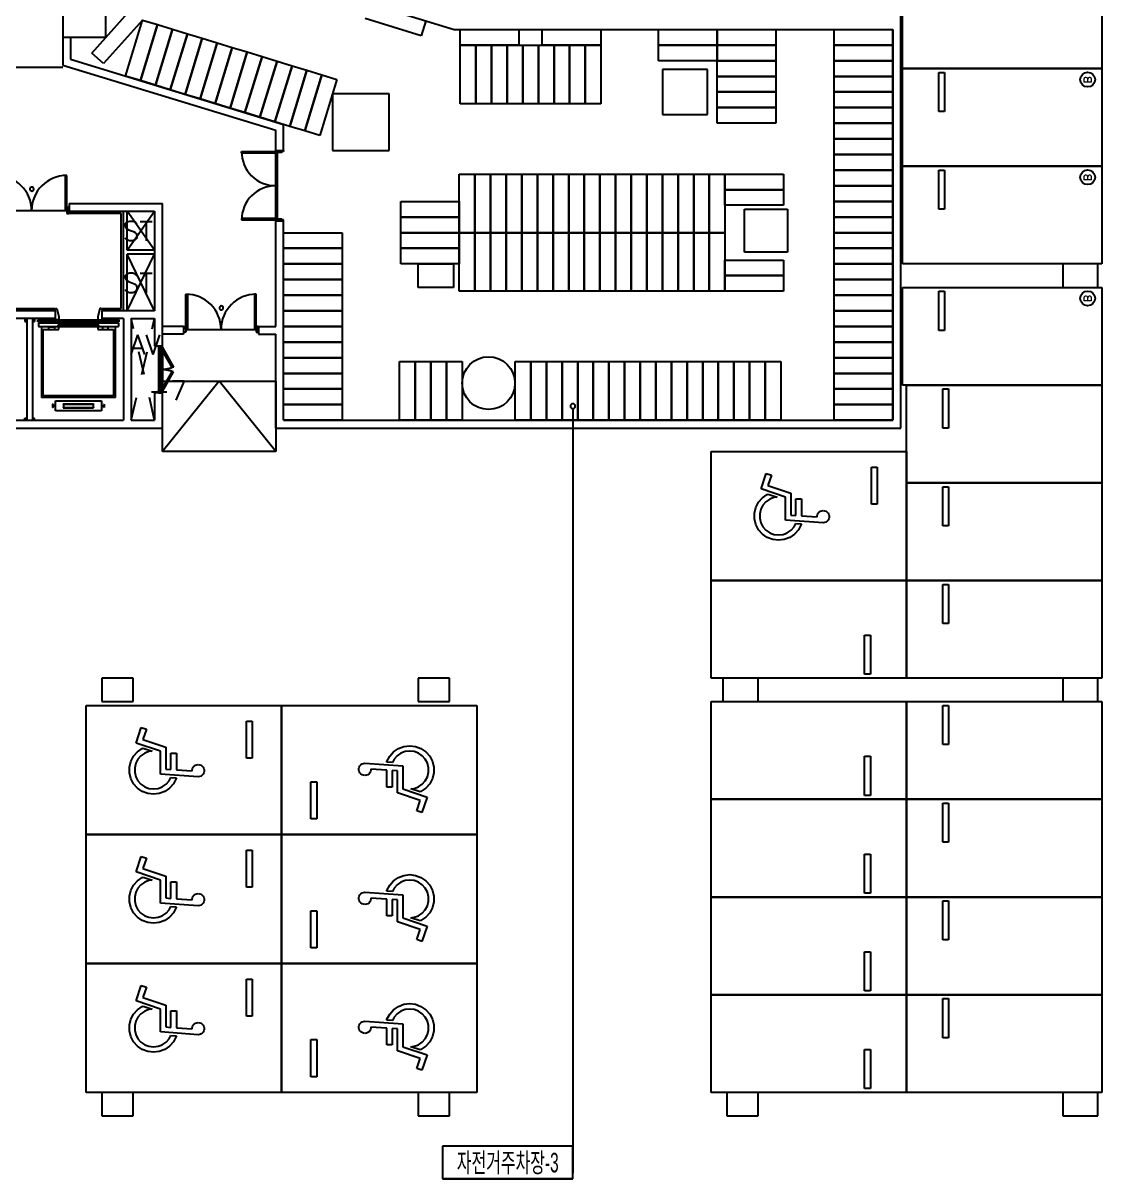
# Model space of a CAD drawing. Header units: millimetres. Extents: x -7614 to 421357, y 87385 to 341757.
# Drawn here: x 337703 to 365320, y 179414 to 208990 of the extents above; entities that cross this region are included whole.
import ezdxf
from ezdxf.enums import TextEntityAlignment as Align

# ---------------------------------------------------------------- set-up
doc = ezdxf.new("R2010")
doc.units = ezdxf.units.MM
doc.header["$LTSCALE"] = 600
doc.header["$MEASUREMENT"] = 0
doc.linetypes.add('HIDDEN', pattern=[2, 1, -1])
for name, color, linetype in [('e-plan', 9, 'CONTINUOUS'), ('e-room-box', 7, 'CONTINUOUS'), ('e-text', 6, 'CONTINUOUS')]:
    doc.layers.add(name, color=color, linetype=linetype)
doc.styles.add('kiahn', font='romans.shx', dxfattribs={"bigfont": 'cadhs.shx'})
doc.styles.add('돋움', font='Dotum.ttf')

msp = doc.modelspace()

# ---------------------------------------------------------------- linework, layer by layer
at = {"layer": 'e-plan'}
for p, q in [((360170, 198627), (360170, 229327)), ((339744, 211576), (348738, 208827)), ((360220, 207827), (360220, 210327)), ((365320, 210327), (365320, 207827)), ((339460, 208222), (340464, 209337)), ((347897, 208665), (346463, 209104)), ((340761, 209069), (339758, 207955)), ((340323, 207635), (340761, 209069)), ((341144, 208952), (340705, 207518)), ((340705, 207518), (341144, 208952)), ((340761, 209069), (341144, 208952)), ((341526, 208835), (341088, 207401)), ((341088, 207401), (341526, 208835)), ((341144, 208952), (341526, 208835)), ((341526, 208835), (341909, 208718)), ((348014, 209048), (347897, 208665)), ((348738, 208827), (359970, 208827)), ((348895, 208427), (348895, 208827)), ((348895, 208827), (350395, 208827)), ((350395, 208827), (350395, 208427)), ((350995, 208427), (350995, 208827)), ((350995, 208827), (352495, 208827)), ((352495, 208827), (352495, 208427)), ((353970, 208427), (353970, 208827)), ((353970, 208827), (355470, 208827)), ((355470, 208827), (355470, 208427)), ((355470, 208427), (355470, 208827)), ((355470, 208827), (356970, 208827)), ((356970, 208827), (356970, 208427)), ((358470, 208427), (358470, 208827)), ((358470, 208827), (359970, 208827)), ((359970, 198827), (359970, 208827)), ((359970, 208827), (359970, 208427)), ((338720, 208627), (338720, 207916)), ((338920, 208627), (338920, 208064)), ((341909, 208718), (341470, 207284)), ((341470, 207284), (341909, 208718)), ((341853, 207167), (342291, 208602)), ((342291, 208602), (341853, 207167)), ((341909, 208718), (342291, 208602)), ((342291, 208602), (342674, 208485)), ((339758, 207955), (339460, 208222)), ((342674, 208485), (342235, 207050)), ((342235, 207050), (342674, 208485)), ((343057, 208368), (342618, 206933)), ((342618, 206933), (343057, 208368)), ((342674, 208485), (343057, 208368)), ((343439, 208251), (343000, 206816)), ((343000, 206816), (343439, 208251)), ((343057, 208368), (343439, 208251)), ((343439, 208251), (343822, 208134)), ((350395, 208427), (348895, 208427)), ((348895, 206927), (348895, 208427)), ((348895, 208427), (349295, 208427)), ((349295, 208427), (349295, 206927)), ((349295, 206927), (349295, 208427)), ((349295, 208427), (349695, 208427)), ((349695, 208427), (349695, 206927)), ((349695, 206927), (349695, 208427)), ((349695, 208427), (350095, 208427)), ((350095, 208427), (350095, 206927)), ((350095, 206927), (350095, 208427)), ((350095, 208427), (350495, 208427)), ((350495, 208427), (350495, 206927)), ((350495, 206927), (350495, 208427)), ((350495, 208427), (350895, 208427)), ((350895, 208427), (350895, 206927)), ((350895, 206927), (350895, 208427)), ((350895, 208427), (351295, 208427)), ((352495, 208427), (350995, 208427)), ((351295, 208427), (351295, 206927)), ((351295, 206927), (351295, 208427)), ((351295, 208427), (351695, 208427)), ((351695, 208427), (351695, 206927)), ((351695, 206927), (351695, 208427)), ((351695, 208427), (352095, 208427)), ((352095, 208427), (352095, 206927)), ((352095, 206927), (352095, 208427)), ((352095, 208427), (352495, 208427)), ((352495, 208427), (352495, 206927)), ((355470, 208427), (353970, 208427)), ((353970, 208027), (353970, 208427)), ((353970, 208427), (355470, 208427)), ((355470, 208427), (355470, 208027)), ((356970, 208427), (355470, 208427)), ((355470, 208027), (355470, 208427)), ((355470, 208427), (356970, 208427)), ((356970, 208427), (356970, 208027)), ((359970, 208427), (358470, 208427)), ((358470, 208027), (358470, 208427)), ((358470, 208427), (359970, 208427)), ((359970, 208427), (359970, 208027)), ((338920, 208064), (344370, 206397)), ((343383, 206699), (343822, 208134)), ((343822, 208134), (343383, 206699)), ((344204, 208017), (343766, 206582)), ((343766, 206582), (344204, 208017)), ((343822, 208134), (344204, 208017)), ((344204, 208017), (344587, 207900)), ((355470, 208027), (353970, 208027)), ((355470, 207627), (355470, 208027)), ((355470, 208027), (356970, 208027)), ((356970, 208027), (355470, 208027)), ((356970, 208027), (356970, 207627)), ((359970, 208027), (358470, 208027)), ((358470, 207627), (358470, 208027)), ((358470, 208027), (359970, 208027)), ((359970, 208027), (359970, 207627)), ((338720, 207916), (344170, 206249)), ((340705, 207518), (340323, 207635)), ((344587, 207900), (344148, 206465)), ((344148, 206465), (344587, 207900)), ((344969, 207783), (344531, 206348)), ((344531, 206348), (344969, 207783)), ((344587, 207900), (344969, 207783)), ((345352, 207666), (344913, 206231)), ((344913, 206231), (345352, 207666)), ((344969, 207783), (345352, 207666)), ((345352, 207666), (345734, 207549)), ((355470, 207227), (355470, 207627)), ((355470, 207627), (356970, 207627)), ((356970, 207627), (355470, 207627)), ((356970, 207627), (356970, 207227)), ((359970, 207627), (358470, 207627)), ((358470, 207227), (358470, 207627)), ((358470, 207627), (359970, 207627)), ((359970, 207627), (359970, 207227)), ((365320, 207827), (360220, 207827)), ((360220, 205327), (360220, 207827)), ((360220, 207827), (365320, 207827)), ((361145, 207727), (361295, 207727)), ((361145, 206727), (361145, 207727)), ((361295, 207727), (361295, 206727)), ((365320, 207827), (365320, 205327)), ((341088, 207401), (340705, 207518)), ((341470, 207284), (341088, 207401)), ((345734, 207549), (345296, 206115)), ((341853, 207167), (341470, 207284)), ((342235, 207050), (341853, 207167)), ((342618, 206933), (342235, 207050)), ((355470, 206827), (355470, 207227)), ((355470, 207227), (356970, 207227)), ((356970, 207227), (355470, 207227)), ((356970, 207227), (356970, 206827)), ((359970, 207227), (358470, 207227)), ((358470, 206827), (358470, 207227)), ((358470, 207227), (359970, 207227)), ((359970, 207227), (359970, 206827)), ((343000, 206816), (342618, 206933)), ((343383, 206699), (343000, 206816)), ((349295, 206927), (348895, 206927)), ((349695, 206927), (349295, 206927)), ((350095, 206927), (349695, 206927)), ((350495, 206927), (350095, 206927)), ((350895, 206927), (350495, 206927)), ((351295, 206927), (350895, 206927)), ((351695, 206927), (351295, 206927)), ((352095, 206927), (351695, 206927)), ((352495, 206927), (352095, 206927)), ((355470, 206427), (355470, 206827)), ((355470, 206827), (356970, 206827)), ((356970, 206827), (355470, 206827)), ((356970, 206827), (356970, 206427)), ((359970, 206827), (358470, 206827)), ((358470, 206427), (358470, 206827)), ((358470, 206827), (359970, 206827)), ((359970, 206827), (359970, 206427)), ((343766, 206582), (343383, 206699)), ((344148, 206465), (343766, 206582)), ((344531, 206348), (344148, 206465)), ((361295, 206727), (361145, 206727)), ((344170, 205727), (344170, 206249)), ((344370, 205727), (344370, 206397)), ((344913, 206231), (344531, 206348)), ((345296, 206115), (344913, 206231)), ((356970, 206427), (355470, 206427)), ((359970, 206427), (358470, 206427)), ((358470, 206027), (358470, 206427)), ((358470, 206427), (359970, 206427)), ((359970, 206427), (359970, 206027)), ((358470, 205627), (358470, 206027)), ((358470, 206027), (359970, 206027)), ((359970, 206027), (358470, 206027)), ((359970, 206027), (359970, 205627)), ((343295, 205702), (344170, 205702)), ((343295, 205662), (343295, 205702)), ((344170, 205662), (343295, 205662)), ((344170, 205727), (344370, 205727)), ((344170, 205702), (344170, 205727)), ((344170, 205727), (344370, 205727)), ((344170, 203952), (344170, 205702)), ((344170, 205702), (344170, 205662)), ((344210, 205702), (344170, 205702)), ((344210, 205682), (344210, 205702)), ((344210, 205682), (344210, 203972)), ((344330, 205682), (344210, 205682)), ((344370, 205702), (344330, 205702)), ((344330, 205702), (344330, 205682)), ((344370, 205727), (344370, 205702)), ((359970, 205627), (358470, 205627)), ((358470, 205227), (358470, 205627)), ((358470, 205627), (359970, 205627)), ((359970, 205627), (359970, 205227)), ((365320, 205327), (360220, 205327)), ((360220, 202827), (360220, 205327)), ((360220, 205327), (365320, 205327)), ((365320, 205327), (365320, 202827)), ((338820, 205092), (338780, 205092)), ((338780, 205092), (338780, 204192)), ((338820, 204192), (338820, 205092)), ((348870, 203627), (348870, 205127)), ((348870, 205127), (349270, 205127)), ((349270, 205127), (349270, 203627)), ((349270, 203627), (349270, 205127)), ((349270, 205127), (349670, 205127)), ((349670, 205127), (349670, 203627)), ((349670, 203627), (349670, 205127)), ((349670, 205127), (350070, 205127)), ((350070, 205127), (350070, 203627)), ((350070, 203627), (350070, 205127)), ((350070, 205127), (350470, 205127)), ((350470, 203627), (350470, 205127)), ((350470, 205127), (350870, 205127)), ((350470, 205127), (350470, 203627)), ((350870, 205127), (350870, 203627)), ((350870, 203627), (350870, 205127)), ((350870, 205127), (351270, 205127)), ((351270, 205127), (351270, 203627)), ((351270, 203627), (351270, 205127)), ((351270, 205127), (351670, 205127)), ((351670, 205127), (351670, 203627)), ((351670, 203627), (351670, 205127)), ((351670, 205127), (352070, 205127)), ((352070, 205127), (352070, 203627)), ((352070, 203627), (352070, 205127)), ((352070, 205127), (352470, 205127)), ((352470, 205127), (352470, 203627)), ((352470, 203627), (352470, 205127)), ((352470, 205127), (352870, 205127)), ((352870, 205127), (352870, 203627)), ((352870, 203627), (352870, 205127)), ((352870, 205127), (353270, 205127)), ((353270, 205127), (353270, 203627)), ((353270, 203627), (353270, 205127)), ((353270, 205127), (353670, 205127)), ((353670, 205127), (353670, 203627)), ((353670, 203627), (353670, 205127)), ((353670, 205127), (354070, 205127)), ((354070, 205127), (354070, 203627)), ((354070, 203627), (354070, 205127)), ((354070, 205127), (354470, 205127)), ((354470, 205127), (354470, 203627)), ((354470, 203627), (354470, 205127)), ((354470, 205127), (354870, 205127)), ((354870, 205127), (354870, 203627)), ((354870, 203627), (354870, 205127)), ((354870, 205127), (355270, 205127)), ((355270, 205127), (355270, 203627)), ((355270, 203627), (355270, 205127)), ((355270, 205127), (355670, 205127)), ((355670, 204727), (355670, 205127)), ((355670, 205127), (357170, 205127)), ((355670, 205127), (355670, 203627)), ((357170, 205127), (357170, 204727)), ((359970, 205227), (358470, 205227)), ((358470, 204827), (358470, 205227)), ((358470, 205227), (359970, 205227)), ((359970, 205227), (359970, 204827)), ((361145, 205227), (361295, 205227)), ((361145, 204227), (361145, 205227)), ((361295, 205227), (361295, 204227)), ((357170, 204727), (355670, 204727)), ((355670, 204327), (355670, 204727)), ((355670, 204727), (357170, 204727)), ((357170, 204727), (357170, 204327)), ((359970, 204827), (358470, 204827)), ((358470, 204427), (358470, 204827)), ((358470, 204827), (359970, 204827)), ((359970, 204827), (359970, 204427)), ((338880, 204377), (341270, 204377)), ((338880, 204377), (338880, 204177)), ((341270, 200727), (341270, 204377)), ((347370, 204027), (347370, 204427)), ((347370, 204427), (348870, 204427)), ((348870, 204427), (348870, 204027)), ((359970, 204427), (358470, 204427)), ((358470, 204027), (358470, 204427)), ((358470, 204427), (359970, 204427)), ((359970, 204427), (359970, 204027)), ((337020, 204192), (338820, 204192)), ((338780, 204192), (338820, 204192)), ((338820, 204267), (338820, 204117)), ((338870, 204267), (338820, 204267)), ((338820, 204117), (338870, 204117)), ((338870, 204117), (338870, 204267)), ((340210, 204117), (338870, 204117)), ((338880, 204177), (341070, 204177)), ((340210, 201687), (340210, 204117)), ((340270, 201627), (340270, 204177)), ((340370, 203177), (340370, 204177)), ((340370, 203177), (341070, 204177)), ((341070, 203177), (340370, 204177)), ((341070, 204177), (341070, 201627)), ((357170, 204327), (355670, 204327)), ((361295, 204227), (361145, 204227)), ((344170, 203992), (343295, 203992)), ((343295, 203992), (343295, 203952)), ((343295, 203952), (344170, 203952)), ((344170, 203952), (344170, 203992)), ((344210, 203952), (344170, 203952)), ((344170, 203952), (344170, 203927)), ((344170, 203928), (344370, 203928)), ((344170, 201227), (344170, 203928)), ((344170, 203927), (344370, 203927)), ((344330, 203972), (344210, 203972)), ((344210, 203972), (344210, 203952)), ((344330, 203952), (344330, 203972)), ((344370, 203952), (344330, 203952)), ((344370, 203927), (344370, 203952)), ((344370, 198827), (344370, 203928)), ((348870, 204027), (347370, 204027)), ((347370, 203627), (347370, 204027)), ((347370, 204027), (348870, 204027)), ((348870, 204027), (348870, 203627)), ((359970, 204027), (358470, 204027)), ((358470, 203627), (358470, 204027)), ((358470, 204027), (359970, 204027)), ((359970, 204027), (359970, 203627)), ((344370, 203227), (344370, 203627)), ((344370, 203627), (345870, 203627)), ((345870, 203627), (345870, 203227)), ((348870, 203627), (347370, 203627)), ((347370, 203227), (347370, 203627)), ((347370, 203627), (348870, 203627)), ((348870, 203627), (348870, 203227)), ((348870, 202127), (348870, 203627)), ((348870, 203627), (349270, 203627)), ((349270, 203627), (348870, 203627)), ((349270, 203627), (349270, 202127)), ((349670, 203627), (349270, 203627)), ((349270, 202127), (349270, 203627)), ((349270, 203627), (349670, 203627)), ((349670, 203627), (349670, 202127)), ((350070, 203627), (349670, 203627)), ((349670, 202127), (349670, 203627)), ((349670, 203627), (350070, 203627)), ((350070, 202127), (350070, 203627)), ((350070, 203627), (350470, 203627)), ((350070, 203627), (350070, 202127)), ((350470, 203627), (350070, 203627)), ((350470, 203627), (350470, 202127)), ((350470, 202127), (350470, 203627)), ((350470, 203627), (350870, 203627)), ((350870, 203627), (350470, 203627)), ((350870, 203627), (350870, 202127)), ((350870, 202127), (350870, 203627)), ((350870, 203627), (351270, 203627)), ((351270, 203627), (350870, 203627)), ((351270, 203627), (351270, 202127)), ((351270, 202127), (351270, 203627)), ((351270, 203627), (351670, 203627)), ((351670, 203627), (351270, 203627)), ((351670, 203627), (351670, 202127)), ((351670, 202127), (351670, 203627)), ((351670, 203627), (352070, 203627)), ((352070, 203627), (351670, 203627)), ((352070, 203627), (352070, 202127)), ((352070, 202127), (352070, 203627)), ((352070, 203627), (352470, 203627)), ((352470, 203627), (352070, 203627)), ((352470, 203627), (352470, 202127)), ((352470, 202127), (352470, 203627)), ((352470, 203627), (352870, 203627)), ((352870, 203627), (352470, 203627)), ((352870, 203627), (352870, 202127)), ((352870, 202127), (352870, 203627)), ((352870, 203627), (353270, 203627)), ((353270, 203627), (352870, 203627)), ((353270, 203627), (353270, 202127)), ((353270, 202127), (353270, 203627)), ((353270, 203627), (353670, 203627)), ((353670, 203627), (353270, 203627)), ((353670, 203627), (353670, 202127)), ((353670, 202127), (353670, 203627)), ((353670, 203627), (354070, 203627)), ((354070, 203627), (353670, 203627)), ((354070, 203627), (354070, 202127)), ((354070, 202127), (354070, 203627)), ((354070, 203627), (354470, 203627)), ((354470, 203627), (354070, 203627)), ((354470, 203627), (354470, 202127)), ((354470, 202127), (354470, 203627)), ((354470, 203627), (354870, 203627)), ((354870, 203627), (354470, 203627)), ((354870, 203627), (354870, 202127)), ((354870, 202127), (354870, 203627)), ((354870, 203627), (355270, 203627)), ((355270, 203627), (354870, 203627)), ((355270, 203627), (355270, 202127)), ((355270, 202127), (355270, 203627)), ((355270, 203627), (355670, 203627)), ((355670, 203627), (355270, 203627)), ((355670, 203627), (355670, 202127)), ((359970, 203627), (358470, 203627)), ((358470, 203227), (358470, 203627)), ((358470, 203627), (359970, 203627)), ((359970, 203627), (359970, 203227)), ((345870, 203227), (344370, 203227)), ((344370, 202827), (344370, 203227)), ((344370, 203227), (345870, 203227)), ((345870, 203227), (345870, 202827)), ((348870, 203227), (347370, 203227)), ((347370, 202827), (347370, 203227)), ((347370, 203227), (348870, 203227)), ((348870, 203227), (348870, 202827)), ((359970, 203227), (358470, 203227)), ((358470, 202827), (358470, 203227)), ((358470, 203227), (359970, 203227)), ((359970, 203227), (359970, 202827)), ((341070, 203177), (340370, 203177)), ((340370, 201627), (340370, 203077)), ((341070, 203077), (340370, 203077)), ((340370, 201627), (341070, 203077)), ((341070, 201627), (340370, 203077)), ((355670, 202527), (355670, 202927)), ((355670, 202927), (357170, 202927)), ((357170, 202927), (357170, 202527)), ((345870, 202827), (344370, 202827)), ((344370, 202427), (344370, 202827)), ((344370, 202827), (345870, 202827)), ((345870, 202827), (345870, 202427)), ((348870, 202827), (347370, 202827)), ((359970, 202827), (358470, 202827)), ((358470, 202427), (358470, 202827)), ((358470, 202827), (359970, 202827)), ((359970, 202827), (359970, 202427)), ((365320, 202827), (360220, 202827)), ((345870, 202427), (344370, 202427)), ((344370, 202027), (344370, 202427)), ((344370, 202427), (345870, 202427)), ((345870, 202427), (345870, 202027)), ((357170, 202527), (355670, 202527)), ((355670, 202127), (355670, 202527)), ((355670, 202527), (357170, 202527)), ((357170, 202527), (357170, 202127)), ((359970, 202427), (358470, 202427)), ((358470, 202027), (358470, 202427)), ((358470, 202427), (359970, 202427)), ((359970, 202427), (359970, 202027)), ((341870, 201152), (341870, 202052)), ((341870, 202052), (341910, 202052)), ((341910, 202052), (341910, 201152)), ((343670, 202052), (343630, 202052)), ((343630, 202052), (343630, 201152)), ((343670, 201152), (343670, 202052)), ((345870, 202027), (344370, 202027)), ((344370, 201627), (344370, 202027)), ((344370, 202027), (345870, 202027)), ((345870, 202027), (345870, 201627)), ((349270, 202127), (348870, 202127)), ((349670, 202127), (349270, 202127)), ((350070, 202127), (349670, 202127)), ((350470, 202127), (350070, 202127)), ((350870, 202127), (350470, 202127)), ((351270, 202127), (350870, 202127)), ((351670, 202127), (351270, 202127)), ((352070, 202127), (351670, 202127)), ((352470, 202127), (352070, 202127)), ((352870, 202127), (352470, 202127)), ((353270, 202127), (352870, 202127)), ((353670, 202127), (353270, 202127)), ((354070, 202127), (353670, 202127)), ((354470, 202127), (354070, 202127)), ((354870, 202127), (354470, 202127)), ((355270, 202127), (354870, 202127)), ((355670, 202127), (355270, 202127)), ((357170, 202127), (355670, 202127)), ((359970, 202027), (358470, 202027)), ((358470, 201627), (358470, 202027)), ((358470, 202027), (359970, 202027)), ((359970, 202027), (359970, 201627)), ((360220, 199727), (360220, 202227)), ((360220, 202227), (365320, 202227)), ((361145, 202127), (361295, 202127)), ((361145, 201127), (361145, 202127)), ((361295, 202127), (361295, 201127)), ((365320, 202227), (365320, 199727)), ((337220, 201687), (338520, 201687)), ((338520, 201627), (337220, 201627)), ((338520, 201427), (337220, 201427)), ((337745, 201427), (337745, 201352)), ((337795, 201427), (337795, 198827)), ((337945, 201427), (337945, 198827)), ((337995, 201427), (337995, 201352)), ((338520, 201687), (338520, 201662)), ((338520, 201662), (338540, 201662)), ((338520, 201627), (338520, 201427)), ((338540, 201417), (338520, 201417)), ((338520, 201417), (338520, 201397)), ((338540, 201662), (338540, 201687)), ((338540, 201687), (338570, 201687)), ((338540, 201397), (338540, 201417)), ((338570, 201687), (338620, 201477)), ((338620, 201477), (338620, 201397)), ((339670, 201687), (339620, 201477)), ((339620, 201477), (339620, 201397)), ((339700, 201687), (339670, 201687)), ((339700, 201662), (339700, 201687)), ((339720, 201662), (339700, 201662)), ((339700, 201397), (339700, 201417)), ((339700, 201417), (339720, 201417)), ((339720, 201687), (339720, 201662)), ((339720, 201687), (340210, 201687)), ((341070, 201627), (339720, 201627)), ((339720, 201627), (339720, 201427)), ((340270, 201427), (339720, 201427)), ((339720, 201417), (339720, 201397)), ((340270, 201427), (340270, 198827)), ((340470, 201427), (340470, 198827)), ((340470, 201427), (341070, 201427)), ((341070, 201427), (341070, 200727)), ((344370, 201227), (344370, 201627)), ((344370, 201627), (345870, 201627)), ((345870, 201627), (344370, 201627)), ((345870, 201627), (345870, 201227)), ((359970, 201627), (358470, 201627)), ((358470, 201227), (358470, 201627)), ((358470, 201627), (359970, 201627)), ((359970, 201627), (359970, 201227)), ((337745, 201352), (337795, 201352)), ((337945, 201352), (337995, 201352)), ((338080, 201397), (340160, 201397)), ((338080, 201342), (338080, 201397)), ((340160, 201342), (338080, 201342)), ((340145, 201312), (338095, 201312)), ((338095, 201312), (338095, 201230)), ((338095, 201230), (340145, 201230)), ((338170, 201230), (338170, 199406)), ((338220, 199450), (338220, 201150)), ((338220, 201150), (338262, 201150)), ((338262, 201150), (338620, 201150)), ((338358, 201150), (338358, 201217)), ((338358, 201217), (338508, 201217)), ((338508, 201217), (338508, 201150)), ((338620, 201397), (338540, 201397)), ((338600, 201387), (339119, 201387)), ((338600, 201355), (338600, 201387)), ((339119, 201355), (338600, 201355)), ((338600, 201267), (339119, 201267)), ((338600, 201235), (338600, 201267)), ((339119, 201235), (338600, 201235)), ((338620, 201150), (338620, 201230)), ((339119, 201387), (339119, 201355)), ((339119, 201267), (339119, 201235)), ((339640, 201387), (339121, 201387)), ((339121, 201387), (339121, 201355)), ((339121, 201355), (339640, 201355)), ((339640, 201267), (339121, 201267)), ((339121, 201267), (339121, 201235)), ((339121, 201235), (339640, 201235)), ((339620, 201397), (339700, 201397)), ((339620, 201230), (339620, 201150)), ((339620, 201150), (339925, 201150)), ((339640, 201355), (339640, 201387)), ((339640, 201235), (339640, 201267)), ((339883, 201217), (339733, 201217)), ((339733, 201217), (339733, 201150)), ((339883, 201150), (339883, 201217)), ((339925, 201150), (340020, 201150)), ((340020, 201150), (340020, 199450)), ((340070, 199406), (340070, 201230)), ((340145, 201312), (340145, 201230)), ((340160, 201342), (340160, 201397)), ((341810, 201227), (341270, 201227)), ((341810, 201227), (341810, 201027)), ((341820, 201077), (341820, 201227)), ((341820, 201227), (341870, 201227)), ((341870, 201227), (341870, 201077)), ((341870, 201152), (343670, 201152)), ((341910, 201152), (341870, 201152)), ((343630, 201152), (343670, 201152)), ((343670, 201227), (343670, 201077)), ((343720, 201227), (343670, 201227)), ((343720, 201077), (343720, 201227)), ((343730, 201227), (343730, 201027)), ((343730, 201227), (344170, 201227)), ((344370, 200827), (344370, 201227)), ((344370, 201227), (345870, 201227)), ((345870, 201227), (344370, 201227)), ((345870, 201227), (345870, 200827)), ((359970, 201227), (358470, 201227)), ((358470, 200827), (358470, 201227)), ((358470, 201227), (359970, 201227)), ((359970, 201227), (359970, 200827)), ((361295, 201127), (361145, 201127)), ((341810, 201027), (341270, 201027)), ((341870, 201077), (341820, 201077)), ((343670, 201077), (343720, 201077)), ((343730, 201027), (344170, 201027)), ((344170, 198627), (344170, 201027)), ((344370, 200427), (344370, 200827)), ((344370, 200827), (345870, 200827)), ((345870, 200827), (344370, 200827)), ((345870, 200827), (345870, 200427)), ((359970, 200827), (358470, 200827)), ((358470, 200427), (358470, 200827)), ((358470, 200827), (359970, 200827)), ((359970, 200827), (359970, 200427)), ((341270, 200727), (341070, 200727)), ((341170, 200727), (341270, 200727)), ((341270, 200727), (341170, 200727)), ((341170, 200727), (341170, 200692)), ((341170, 200692), (341170, 200677)), ((341170, 200677), (341170, 199577)), ((341170, 200677), (341220, 200677)), ((341220, 200677), (341220, 200692)), ((341220, 200692), (341270, 200692)), ((341220, 200677), (341220, 199577)), ((341270, 200692), (341270, 200727)), ((341270, 200692), (341270, 199562)), ((344370, 200027), (344370, 200427)), ((344370, 200427), (345870, 200427)), ((345870, 200427), (344370, 200427)), ((345870, 200427), (345870, 200027)), ((347340, 198827), (347340, 200327)), ((347340, 200327), (347740, 200327)), ((347740, 200327), (347740, 198827)), ((347740, 198827), (347740, 200327)), ((347740, 200327), (348140, 200327)), ((348140, 200327), (348140, 198827)), ((348140, 198827), (348140, 200327)), ((348140, 200327), (348540, 200327)), ((348540, 198827), (348540, 200327)), ((348540, 200327), (348940, 200327)), ((348540, 200327), (348540, 198827)), ((348940, 200327), (348940, 198827)), ((350300, 198827), (350300, 200327)), ((350300, 200327), (350700, 200327)), ((350700, 200327), (350700, 198827)), ((350700, 198827), (350700, 200327)), ((350700, 200327), (351100, 200327)), ((351100, 200327), (351100, 198827)), ((351100, 198827), (351100, 200327)), ((351100, 200327), (351500, 200327)), ((351500, 200327), (351500, 198827)), ((351500, 198827), (351500, 200327)), ((351500, 200327), (351900, 200327)), ((351900, 200327), (351900, 198827)), ((351900, 198827), (351900, 200327)), ((351900, 200327), (352300, 200327)), ((352300, 200327), (352300, 198827)), ((352300, 198827), (352300, 200327)), ((352300, 200327), (352700, 200327)), ((352700, 200327), (352700, 198827)), ((352700, 198827), (352700, 200327)), ((352700, 200327), (353100, 200327)), ((353100, 200327), (353100, 198827)), ((353100, 198827), (353100, 200327)), ((353100, 200327), (353500, 200327)), ((353500, 200327), (353500, 198827)), ((353500, 198827), (353500, 200327)), ((353500, 200327), (353900, 200327)), ((353900, 200327), (353900, 198827)), ((353900, 198827), (353900, 200327)), ((353900, 200327), (354300, 200327)), ((354300, 200327), (354300, 198827)), ((354300, 198827), (354300, 200327)), ((354300, 200327), (354700, 200327)), ((354700, 200327), (354700, 198827)), ((354700, 198827), (354700, 200327)), ((354700, 200327), (355100, 200327)), ((355100, 200327), (355100, 198827)), ((355100, 198827), (355100, 200327)), ((355100, 200327), (355500, 200327)), ((355500, 200327), (355500, 198827)), ((355500, 198827), (355500, 200327)), ((355500, 200327), (355900, 200327)), ((355900, 200327), (355900, 198827)), ((355900, 198827), (355900, 200327)), ((355900, 200327), (356300, 200327)), ((356300, 200327), (356300, 198827)), ((356300, 198827), (356300, 200327)), ((356300, 200327), (356700, 200327)), ((356700, 198827), (356700, 200327)), ((356700, 200327), (357100, 200327)), ((356700, 200327), (356700, 198827)), ((357100, 200327), (357100, 198827)), ((359970, 200427), (358470, 200427)), ((358470, 200027), (358470, 200427)), ((358470, 200427), (359970, 200427)), ((359970, 200427), (359970, 200027)), ((344370, 199627), (344370, 200027)), ((344370, 200027), (345870, 200027)), ((345870, 200027), (344370, 200027)), ((345870, 200027), (345870, 199627)), ((359970, 200027), (358470, 200027)), ((358470, 199627), (358470, 200027)), ((358470, 200027), (359970, 200027)), ((359970, 200027), (359970, 199627)), ((342720, 199827), (341270, 198027)), ((341270, 198027), (341270, 199827)), ((341270, 199827), (344170, 199827)), ((344170, 198027), (342720, 199827)), ((344170, 199827), (344170, 198027)), ((365320, 199727), (360220, 199727)), ((360320, 197227), (360320, 199727)), ((360320, 199727), (365320, 199727)), ((365320, 199727), (365320, 197227)), ((340070, 199406), (338170, 199406)), ((340020, 199450), (338220, 199450)), ((341070, 199527), (341070, 198827)), ((341270, 199527), (341070, 199527)), ((341170, 199562), (341170, 199577)), ((341170, 199577), (341220, 199577)), ((341170, 199527), (341170, 199562)), ((341170, 199527), (341270, 199527)), ((341270, 199527), (341170, 199527)), ((341220, 199577), (341220, 199562)), ((341220, 199562), (341270, 199562)), ((341270, 199562), (341270, 199527)), ((341270, 198627), (341270, 199527)), ((344370, 199227), (344370, 199627)), ((344370, 199627), (345870, 199627)), ((345870, 199627), (344370, 199627)), ((345870, 199627), (345870, 199227)), ((359970, 199627), (358470, 199627)), ((358470, 199227), (358470, 199627)), ((358470, 199627), (359970, 199627)), ((359970, 199627), (359970, 199227)), ((361245, 199627), (361395, 199627)), ((361245, 198627), (361245, 199627)), ((361395, 199627), (361395, 198627)), ((338458, 199240), (338458, 199151)), ((338464, 199240), (338458, 199240)), ((338464, 199151), (338458, 199151)), ((338466, 199238), (338469, 199204)), ((338469, 199188), (338466, 199154)), ((338469, 199204), (338472, 199200)), ((338469, 199188), (338472, 199191)), ((338485, 199200), (338472, 199200)), ((338485, 199191), (338472, 199191)), ((338488, 199204), (338485, 199200)), ((338488, 199188), (338485, 199191)), ((338519, 199204), (338488, 199204)), ((338519, 199188), (338488, 199188)), ((338520, 199203), (338519, 199204)), ((338520, 199189), (338519, 199188)), ((338520, 199203), (338520, 199189)), ((338530, 199326), (339710, 199326)), ((338530, 199066), (338530, 199326)), ((339710, 199066), (338530, 199066)), ((338732, 199246), (339508, 199246)), ((338732, 199246), (338732, 199238)), ((338732, 199238), (339508, 199238)), ((338732, 199154), (339508, 199154)), ((338732, 199154), (338732, 199146)), ((338732, 199146), (339508, 199146)), ((338740, 199238), (338740, 199154)), ((339500, 199238), (339500, 199154)), ((339508, 199246), (339508, 199238)), ((339508, 199154), (339508, 199146)), ((339710, 199326), (339710, 199066)), ((339720, 199203), (339721, 199204)), ((339720, 199203), (339720, 199189)), ((339720, 199189), (339721, 199188)), ((339721, 199204), (339752, 199204)), ((339721, 199188), (339752, 199188)), ((339752, 199204), (339756, 199200)), ((339752, 199188), (339756, 199191)), ((339756, 199200), (339768, 199200)), ((339756, 199191), (339768, 199191)), ((339772, 199204), (339768, 199200)), ((339772, 199188), (339768, 199191)), ((339774, 199238), (339772, 199204)), ((339772, 199188), (339774, 199154)), ((339777, 199240), (339782, 199240)), ((339777, 199151), (339782, 199151)), ((339782, 199240), (339782, 199151)), ((344370, 198827), (344370, 199227)), ((344370, 199227), (345870, 199227)), ((345870, 199227), (344370, 199227)), ((345870, 199227), (345870, 198827)), ((359970, 199227), (358470, 199227)), ((358470, 198827), (358470, 199227)), ((358470, 199227), (359970, 199227)), ((359970, 199227), (359970, 198827)), ((335470, 198827), (340270, 198827)), ((337745, 198827), (337745, 198882)), ((337745, 198882), (337795, 198882)), ((337945, 198882), (337995, 198882)), ((337995, 198827), (337995, 198882)), ((340470, 198827), (341070, 198827)), ((344370, 198827), (359970, 198827)), ((345870, 198827), (344370, 198827)), ((347740, 198827), (347340, 198827)), ((348140, 198827), (347740, 198827)), ((348540, 198827), (348140, 198827)), ((348940, 198827), (348540, 198827)), ((350700, 198827), (350300, 198827)), ((351100, 198827), (350700, 198827)), ((351500, 198827), (351100, 198827)), ((351900, 198827), (351500, 198827)), ((352300, 198827), (351900, 198827)), ((352700, 198827), (352300, 198827)), ((353100, 198827), (352700, 198827)), ((353500, 198827), (353100, 198827)), ((353900, 198827), (353500, 198827)), ((354300, 198827), (353900, 198827)), ((354700, 198827), (354300, 198827)), ((355100, 198827), (354700, 198827)), ((355500, 198827), (355100, 198827)), ((355900, 198827), (355500, 198827)), ((356300, 198827), (355900, 198827)), ((356700, 198827), (356300, 198827)), ((357100, 198827), (356700, 198827)), ((359970, 198827), (358470, 198827)), ((335270, 198627), (341270, 198627)), ((344170, 198627), (360170, 198627)), ((361395, 198627), (361245, 198627)), ((344170, 198027), (341270, 198027)), ((355320, 194727), (355320, 198027)), ((355320, 198027), (360320, 198027)), ((360320, 198027), (360320, 194727)), ((359419, 196677), (359419, 197627)), ((359419, 197627), (359569, 197627)), ((359569, 197627), (359569, 196677)), ((356596, 197068), (356727, 197461)), ((356727, 197461), (356858, 197418)), ((356858, 197418), (356771, 197155)), ((357218, 196861), (356596, 197068)), ((356771, 197155), (357356, 196960)), ((365320, 197227), (360320, 197227)), ((360320, 194727), (360320, 197227)), ((360320, 197227), (365320, 197227)), ((361245, 197127), (361395, 197127)), ((361245, 196127), (361245, 197127)), ((361395, 197127), (361395, 196127)), ((365320, 197227), (365320, 194727)), ((356459, 196597), (356529, 196730)), ((356529, 196730), (356628, 196842)), ((356628, 196842), (356752, 196928)), ((356720, 196739), (356643, 196652)), ((356816, 196805), (356720, 196739)), ((356752, 196928), (356774, 196936)), ((356774, 196936), (357011, 196857)), ((356925, 196847), (356816, 196805)), ((357011, 196857), (356925, 196847)), ((357218, 196273), (357218, 196861)), ((357356, 196960), (357356, 196402)), ((357489, 196392), (357489, 196812)), ((357489, 196812), (357627, 196812)), ((357627, 196812), (357627, 196382)), ((356423, 196452), (356459, 196597)), ((356423, 196302), (356423, 196452)), ((356588, 196548), (356560, 196435)), ((356560, 196435), (356560, 196318)), ((356643, 196652), (356588, 196548)), ((357356, 196402), (357489, 196392)), ((357627, 196382), (358032, 196354)), ((358032, 196378), (358041, 196415)), ((358041, 196415), (358058, 196448)), ((358058, 196448), (358083, 196476)), ((358083, 196476), (358114, 196497)), ((358114, 196497), (358149, 196510)), ((358149, 196510), (358186, 196515)), ((358186, 196515), (358223, 196510)), ((358223, 196510), (358258, 196497)), ((358258, 196497), (358289, 196476)), ((358289, 196476), (358314, 196448)), ((358314, 196448), (358331, 196415)), ((358331, 196415), (358340, 196378)), ((359569, 196677), (359419, 196677)), ((356459, 196156), (356423, 196302)), ((356529, 196023), (356459, 196156)), ((356560, 196318), (356588, 196205)), ((356588, 196205), (356643, 196102)), ((356643, 196102), (356720, 196015)), ((358186, 196204), (357218, 196273)), ((357362, 196015), (357439, 196102)), ((357439, 196102), (357483, 196185)), ((357483, 196185), (357627, 196175)), ((357623, 196156), (357553, 196023)), ((357627, 196175), (357623, 196156)), ((358032, 196354), (358032, 196378)), ((358223, 196208), (358186, 196204)), ((358258, 196222), (358223, 196208)), ((358289, 196243), (358258, 196222)), ((358314, 196271), (358289, 196243)), ((358331, 196304), (358314, 196271)), ((358340, 196341), (358331, 196304)), ((358340, 196378), (358340, 196341)), ((361395, 196127), (361245, 196127)), ((356628, 195911), (356529, 196023)), ((356752, 195826), (356628, 195911)), ((356720, 196015), (356816, 195948)), ((356892, 195773), (356752, 195826)), ((356816, 195948), (356925, 195907)), ((356925, 195907), (357041, 195893)), ((357041, 195893), (357157, 195907)), ((357157, 195907), (357266, 195948)), ((357330, 195826), (357190, 195773)), ((357266, 195948), (357362, 196015)), ((357453, 195911), (357330, 195826)), ((357553, 196023), (357453, 195911)), ((357041, 195755), (356892, 195773)), ((357190, 195773), (357041, 195755)), ((355320, 192227), (355320, 194727)), ((355320, 194727), (360320, 194727)), ((360320, 194727), (355320, 194727)), ((360320, 194727), (360320, 192227)), ((365320, 194727), (360320, 194727)), ((360320, 192227), (360320, 194727)), ((360320, 194727), (365320, 194727)), ((361245, 194627), (361395, 194627)), ((361245, 193627), (361245, 194627)), ((361395, 194627), (361395, 193627)), ((365320, 194727), (365320, 192227)), ((361395, 193627), (361245, 193627)), ((359245, 192327), (359245, 193327)), ((359245, 193327), (359395, 193327)), ((359395, 193327), (359395, 192327)), ((359395, 192327), (359245, 192327)), ((360320, 192227), (355320, 192227)), ((365320, 192227), (360320, 192227)), ((339320, 188227), (339320, 191527)), ((339320, 191527), (344320, 191527)), ((344320, 191527), (344320, 188227)), ((344320, 191527), (349320, 191527)), ((344320, 188227), (344320, 191527)), ((349320, 191527), (349320, 188227)), ((355320, 189127), (355320, 191627)), ((355320, 191627), (360320, 191627)), ((360320, 191627), (360320, 189127)), ((360320, 189127), (360320, 191627)), ((360320, 191627), (365320, 191627)), ((361245, 191527), (361395, 191527)), ((361245, 190527), (361245, 191527)), ((361395, 191527), (361395, 190527)), ((365320, 191627), (365320, 189127)), ((343419, 190177), (343419, 191127)), ((343419, 191127), (343569, 191127)), ((343569, 191127), (343569, 190177)), ((340596, 190568), (340727, 190961)), ((340727, 190961), (340858, 190918)), ((340858, 190918), (340771, 190655)), ((341218, 190361), (340596, 190568)), ((340771, 190655), (341356, 190460)), ((347311, 190428), (347451, 190481)), ((347451, 190481), (347600, 190499)), ((347600, 190499), (347749, 190481)), ((347749, 190481), (347889, 190428)), ((361395, 190527), (361245, 190527)), ((340459, 190097), (340529, 190230)), ((340529, 190230), (340628, 190342)), ((340628, 190342), (340752, 190428)), ((340720, 190239), (340643, 190152)), ((340816, 190305), (340720, 190239)), ((340752, 190428), (340774, 190436)), ((340774, 190436), (341011, 190357)), ((340925, 190347), (340816, 190305)), ((341011, 190357), (340925, 190347)), ((341218, 189773), (341218, 190361)), ((341356, 190460), (341356, 189902)), ((341489, 189892), (341489, 190312)), ((341489, 190312), (341627, 190312)), ((341627, 190312), (341627, 189882)), ((343569, 190177), (343419, 190177)), ((347018, 190097), (347088, 190230)), ((347088, 190230), (347187, 190342)), ((347187, 190342), (347311, 190428)), ((347279, 190239), (347202, 190152)), ((347375, 190305), (347279, 190239)), ((347484, 190347), (347375, 190305)), ((347600, 190361), (347484, 190347)), ((347716, 190347), (347600, 190361)), ((347825, 190305), (347716, 190347)), ((347921, 190239), (347825, 190305)), ((347889, 190428), (348012, 190342)), ((347998, 190152), (347921, 190239)), ((348012, 190342), (348112, 190230)), ((348112, 190230), (348182, 190097)), ((359245, 189227), (359245, 190227)), ((359245, 190227), (359395, 190227)), ((359395, 190227), (359395, 189227)), ((340423, 189952), (340459, 190097)), ((340423, 189802), (340423, 189952)), ((340588, 190048), (340560, 189935)), ((340560, 189935), (340560, 189818)), ((340643, 190152), (340588, 190048)), ((341356, 189902), (341489, 189892)), ((341627, 189882), (342032, 189854)), ((342032, 189878), (342041, 189915)), ((342032, 189854), (342032, 189878)), ((342041, 189915), (342058, 189948)), ((342058, 189948), (342083, 189976)), ((342083, 189976), (342114, 189997)), ((342114, 189997), (342149, 190010)), ((342149, 190010), (342186, 190015)), ((342186, 190015), (342223, 190010)), ((342223, 190010), (342258, 189997)), ((342258, 189997), (342289, 189976)), ((342289, 189976), (342314, 189948)), ((342314, 189948), (342331, 189915)), ((342331, 189915), (342340, 189878)), ((342340, 189878), (342340, 189841)), ((346300, 189913), (346309, 189949)), ((346300, 189875), (346300, 189913)), ((346309, 189839), (346300, 189875)), ((346309, 189949), (346327, 189982)), ((346327, 189982), (346352, 190010)), ((346352, 190010), (346382, 190032)), ((346382, 190032), (346417, 190045)), ((346417, 190045), (346455, 190050)), ((346455, 190050), (347422, 189980)), ((346609, 189875), (346600, 189839)), ((347014, 189871), (346609, 189900)), ((346609, 189900), (346609, 189875)), ((347014, 190079), (347018, 190097)), ((347158, 190069), (347014, 190079)), ((347202, 190152), (347158, 190069)), ((347422, 189980), (347422, 189393)), ((348052, 190048), (347998, 190152)), ((348080, 189935), (348052, 190048)), ((348080, 189818), (348080, 189935)), ((348182, 190097), (348217, 189952)), ((348217, 189952), (348217, 189802)), ((340459, 189656), (340423, 189802)), ((340529, 189523), (340459, 189656)), ((340560, 189818), (340588, 189705)), ((340588, 189705), (340643, 189602)), ((340643, 189602), (340720, 189515)), ((342186, 189704), (341218, 189773)), ((341362, 189515), (341439, 189602)), ((341439, 189602), (341483, 189685)), ((341483, 189685), (341627, 189675)), ((341623, 189656), (341553, 189523)), ((341627, 189675), (341623, 189656)), ((342223, 189708), (342186, 189704)), ((342258, 189722), (342223, 189708)), ((342289, 189743), (342258, 189722)), ((342314, 189771), (342289, 189743)), ((342331, 189804), (342314, 189771)), ((342340, 189841), (342331, 189804)), ((346327, 189806), (346309, 189839)), ((346352, 189778), (346327, 189806)), ((346382, 189756), (346352, 189778)), ((346417, 189743), (346382, 189756)), ((346455, 189738), (346417, 189743)), ((346492, 189743), (346455, 189738)), ((346527, 189756), (346492, 189743)), ((346558, 189778), (346527, 189756)), ((346583, 189806), (346558, 189778)), ((346600, 189839), (346583, 189806)), ((347014, 189442), (347014, 189871)), ((347284, 189852), (347152, 189861)), ((347152, 189861), (347152, 189442)), ((347284, 189293), (347284, 189852)), ((347921, 189515), (347998, 189602)), ((347998, 189602), (348052, 189705)), ((348052, 189705), (348080, 189818)), ((348182, 189656), (348112, 189523)), ((348217, 189802), (348182, 189656)), ((340628, 189411), (340529, 189523)), ((340752, 189326), (340628, 189411)), ((340720, 189515), (340816, 189448)), ((340892, 189273), (340752, 189326)), ((340816, 189448), (340925, 189407)), ((340925, 189407), (341041, 189393)), ((341041, 189393), (341157, 189407)), ((341157, 189407), (341266, 189448)), ((341330, 189326), (341190, 189273)), ((341266, 189448), (341362, 189515)), ((341453, 189411), (341330, 189326)), ((341553, 189523), (341453, 189411)), ((345072, 189577), (345222, 189577)), ((345072, 188627), (345072, 189577)), ((345222, 189577), (345222, 188627)), ((347152, 189442), (347014, 189442)), ((347870, 189098), (347284, 189293)), ((347422, 189393), (348045, 189185)), ((347630, 189397), (347716, 189407)), ((347867, 189318), (347630, 189397)), ((347716, 189407), (347825, 189448)), ((347825, 189448), (347921, 189515)), ((347889, 189326), (347867, 189318)), ((348012, 189411), (347889, 189326)), ((348112, 189523), (348012, 189411)), ((341041, 189255), (340892, 189273)), ((341190, 189273), (341041, 189255)), ((347782, 188836), (347870, 189098)), ((348045, 189185), (347913, 188792)), ((355320, 186627), (355320, 189127)), ((355320, 189127), (360320, 189127)), ((360320, 189127), (355320, 189127)), ((359395, 189227), (359245, 189227)), ((360320, 189127), (360320, 186627)), ((365320, 189127), (360320, 189127)), ((360320, 186627), (360320, 189127)), ((360320, 189127), (365320, 189127)), ((361245, 189027), (361395, 189027)), ((361245, 188027), (361245, 189027)), ((361395, 189027), (361395, 188027)), ((365320, 189127), (365320, 186627)), ((347913, 188792), (347782, 188836)), ((345222, 188627), (345072, 188627)), ((339320, 184927), (339320, 188227)), ((339320, 188227), (344320, 188227)), ((344320, 188227), (339320, 188227)), ((344320, 188227), (344320, 184927)), ((349320, 188227), (344320, 188227)), ((344320, 188227), (349320, 188227)), ((344320, 184927), (344320, 188227)), ((349320, 188227), (349320, 184927)), ((343419, 186877), (343419, 187827)), ((343419, 187827), (343569, 187827)), ((343569, 187827), (343569, 186877)), ((361395, 188027), (361245, 188027)), ((340596, 187268), (340727, 187661)), ((340727, 187661), (340858, 187618)), ((340858, 187618), (340771, 187355)), ((359245, 186727), (359245, 187727)), ((359245, 187727), (359395, 187727)), ((359395, 187727), (359395, 186727)), ((341218, 187061), (340596, 187268)), ((340771, 187355), (341356, 187160)), ((340459, 186797), (340529, 186930)), ((340529, 186930), (340628, 187042)), ((340628, 187042), (340752, 187128)), ((340720, 186939), (340643, 186852)), ((340816, 187005), (340720, 186939)), ((340752, 187128), (340774, 187136)), ((340774, 187136), (341011, 187057)), ((340925, 187047), (340816, 187005)), ((341011, 187057), (340925, 187047)), ((341218, 186473), (341218, 187061)), ((341356, 187160), (341356, 186602)), ((341489, 186592), (341489, 187012)), ((341489, 187012), (341627, 187012)), ((341627, 187012), (341627, 186582)), ((347018, 186797), (347088, 186930)), ((347088, 186930), (347187, 187042)), ((347187, 187042), (347311, 187128)), ((347279, 186939), (347202, 186852)), ((347375, 187005), (347279, 186939)), ((347311, 187128), (347451, 187181)), ((347484, 187047), (347375, 187005)), ((347451, 187181), (347600, 187199)), ((347600, 187061), (347484, 187047)), ((347600, 187199), (347749, 187181)), ((347716, 187047), (347600, 187061)), ((347825, 187005), (347716, 187047)), ((347749, 187181), (347889, 187128)), ((347921, 186939), (347825, 187005)), ((347889, 187128), (348012, 187042)), ((347998, 186852), (347921, 186939)), ((348012, 187042), (348112, 186930)), ((348112, 186930), (348182, 186797)), ((340423, 186652), (340459, 186797)), ((340423, 186502), (340423, 186652)), ((340588, 186748), (340560, 186635)), ((340560, 186635), (340560, 186518)), ((340643, 186852), (340588, 186748)), ((342041, 186615), (342058, 186648)), ((342058, 186648), (342083, 186676)), ((342083, 186676), (342114, 186697)), ((342114, 186697), (342149, 186710)), ((342149, 186710), (342186, 186715)), ((342186, 186715), (342223, 186710)), ((342223, 186710), (342258, 186697)), ((342258, 186697), (342289, 186676)), ((342289, 186676), (342314, 186648)), ((342314, 186648), (342331, 186615)), ((343569, 186877), (343419, 186877)), ((346300, 186613), (346309, 186649)), ((346309, 186649), (346327, 186682)), ((346327, 186682), (346352, 186710)), ((346352, 186710), (346382, 186732)), ((346382, 186732), (346417, 186745)), ((346417, 186745), (346455, 186750)), ((346455, 186750), (347422, 186680)), ((347014, 186779), (347018, 186797)), ((347158, 186769), (347014, 186779)), ((347202, 186852), (347158, 186769)), ((347422, 186680), (347422, 186093)), ((348052, 186748), (347998, 186852)), ((348080, 186635), (348052, 186748)), ((348080, 186518), (348080, 186635)), ((348182, 186797), (348217, 186652)), ((348217, 186652), (348217, 186502)), ((355320, 184127), (355320, 186627)), ((355320, 186627), (360320, 186627)), ((360320, 186627), (355320, 186627)), ((359395, 186727), (359245, 186727)), ((360320, 186627), (360320, 184127)), ((365320, 186627), (360320, 186627)), ((360320, 184127), (360320, 186627)), ((360320, 186627), (365320, 186627)), ((365320, 186627), (365320, 184127)), ((340459, 186356), (340423, 186502)), ((340529, 186223), (340459, 186356)), ((340560, 186518), (340588, 186405)), ((340588, 186405), (340643, 186302)), ((342186, 186404), (341218, 186473)), ((341356, 186602), (341489, 186592)), ((341439, 186302), (341483, 186385)), ((341483, 186385), (341627, 186375)), ((341623, 186356), (341553, 186223)), ((341627, 186375), (341623, 186356)), ((341627, 186582), (342032, 186554)), ((342032, 186578), (342041, 186615)), ((342032, 186554), (342032, 186578)), ((342223, 186408), (342186, 186404)), ((342258, 186422), (342223, 186408)), ((342289, 186443), (342258, 186422)), ((342314, 186471), (342289, 186443)), ((342331, 186504), (342314, 186471)), ((342331, 186615), (342340, 186578)), ((342340, 186541), (342331, 186504)), ((342340, 186578), (342340, 186541)), ((346300, 186575), (346300, 186613)), ((346309, 186539), (346300, 186575)), ((346327, 186506), (346309, 186539)), ((346352, 186478), (346327, 186506)), ((346382, 186456), (346352, 186478)), ((346417, 186443), (346382, 186456)), ((346455, 186438), (346417, 186443)), ((346492, 186443), (346455, 186438)), ((346527, 186456), (346492, 186443)), ((346558, 186478), (346527, 186456)), ((346583, 186506), (346558, 186478)), ((346600, 186539), (346583, 186506)), ((346609, 186575), (346600, 186539)), ((347014, 186571), (346609, 186600)), ((346609, 186600), (346609, 186575)), ((347014, 186142), (347014, 186571)), ((347284, 186552), (347152, 186561)), ((347152, 186561), (347152, 186142)), ((347284, 185993), (347284, 186552)), ((347998, 186302), (348052, 186405)), ((348052, 186405), (348080, 186518)), ((348182, 186356), (348112, 186223)), ((348217, 186502), (348182, 186356)), ((361245, 186527), (361395, 186527)), ((361245, 185527), (361245, 186527)), ((361395, 186527), (361395, 185527)), ((340628, 186111), (340529, 186223)), ((340752, 186026), (340628, 186111)), ((340643, 186302), (340720, 186215)), ((340720, 186215), (340816, 186148)), ((340816, 186148), (340925, 186107)), ((340925, 186107), (341041, 186093)), ((341041, 186093), (341157, 186107)), ((341157, 186107), (341266, 186148)), ((341266, 186148), (341362, 186215)), ((341453, 186111), (341330, 186026)), ((341362, 186215), (341439, 186302)), ((341553, 186223), (341453, 186111)), ((345072, 186277), (345222, 186277)), ((345072, 185327), (345072, 186277)), ((345222, 186277), (345222, 185327)), ((347152, 186142), (347014, 186142)), ((347422, 186093), (348045, 185885)), ((347630, 186097), (347716, 186107)), ((347867, 186018), (347630, 186097)), ((347716, 186107), (347825, 186148)), ((347825, 186148), (347921, 186215)), ((348012, 186111), (347889, 186026)), ((347921, 186215), (347998, 186302)), ((348112, 186223), (348012, 186111)), ((340892, 185973), (340752, 186026)), ((341041, 185955), (340892, 185973)), ((341190, 185973), (341041, 185955)), ((341330, 186026), (341190, 185973)), ((347870, 185798), (347284, 185993)), ((347782, 185536), (347870, 185798)), ((347889, 186026), (347867, 186018)), ((348045, 185885), (347913, 185492)), ((347913, 185492), (347782, 185536)), ((361395, 185527), (361245, 185527)), ((345222, 185327), (345072, 185327)), ((359245, 184227), (359245, 185227)), ((359245, 185227), (359395, 185227)), ((359395, 185227), (359395, 184227)), ((344320, 184927), (339320, 184927)), ((339320, 181627), (339320, 184927)), ((339320, 184927), (344320, 184927)), ((344320, 184927), (344320, 181627)), ((349320, 184927), (344320, 184927)), ((344320, 184927), (349320, 184927)), ((344320, 181627), (344320, 184927)), ((349320, 184927), (349320, 181627)), ((340596, 183968), (340727, 184361)), ((340727, 184361), (340858, 184318)), ((340858, 184318), (340771, 184055)), ((343419, 183577), (343419, 184527)), ((343419, 184527), (343569, 184527)), ((343569, 184527), (343569, 183577)), ((341218, 183761), (340596, 183968)), ((340771, 184055), (341356, 183860)), ((360320, 184127), (355320, 184127)), ((355320, 181627), (355320, 184127)), ((355320, 184127), (360320, 184127)), ((359395, 184227), (359245, 184227)), ((360320, 184127), (360320, 181627)), ((365320, 184127), (360320, 184127)), ((360320, 181627), (360320, 184127)), ((360320, 184127), (365320, 184127)), ((361245, 184027), (361395, 184027)), ((361245, 183027), (361245, 184027)), ((361395, 184027), (361395, 183027)), ((365320, 184127), (365320, 181627)), ((340529, 183630), (340628, 183742)), ((340628, 183742), (340752, 183828)), ((340816, 183705), (340720, 183639)), ((340752, 183828), (340774, 183836)), ((340774, 183836), (341011, 183757)), ((340925, 183747), (340816, 183705)), ((341011, 183757), (340925, 183747)), ((341218, 183173), (341218, 183761)), ((341356, 183860), (341356, 183302)), ((341489, 183292), (341489, 183712)), ((341489, 183712), (341627, 183712)), ((341627, 183712), (341627, 183282)), ((347088, 183630), (347187, 183742)), ((347187, 183742), (347311, 183828)), ((347375, 183705), (347279, 183639)), ((347311, 183828), (347451, 183881)), ((347484, 183747), (347375, 183705)), ((347451, 183881), (347600, 183899)), ((347600, 183761), (347484, 183747)), ((347600, 183899), (347749, 183881)), ((347716, 183747), (347600, 183761)), ((347825, 183705), (347716, 183747)), ((347749, 183881), (347889, 183828)), ((347921, 183639), (347825, 183705)), ((347889, 183828), (348012, 183742)), ((348012, 183742), (348112, 183630)), ((340423, 183352), (340459, 183497)), ((340459, 183497), (340529, 183630)), ((340588, 183448), (340560, 183335)), ((340643, 183552), (340588, 183448)), ((340720, 183639), (340643, 183552)), ((342058, 183348), (342083, 183376)), ((342083, 183376), (342114, 183397)), ((342114, 183397), (342149, 183410)), ((342149, 183410), (342186, 183415)), ((342186, 183415), (342223, 183410)), ((342223, 183410), (342258, 183397)), ((342258, 183397), (342289, 183376)), ((342289, 183376), (342314, 183348)), ((343569, 183577), (343419, 183577)), ((346309, 183349), (346327, 183382)), ((346327, 183382), (346352, 183410)), ((346352, 183410), (346382, 183432)), ((346382, 183432), (346417, 183445)), ((346417, 183445), (346455, 183450)), ((346455, 183450), (347422, 183380)), ((347014, 183479), (347018, 183497)), ((347158, 183469), (347014, 183479)), ((347018, 183497), (347088, 183630)), ((347202, 183552), (347158, 183469)), ((347279, 183639), (347202, 183552)), ((347422, 183380), (347422, 182793)), ((347998, 183552), (347921, 183639)), ((348052, 183448), (347998, 183552)), ((348080, 183335), (348052, 183448)), ((348112, 183630), (348182, 183497)), ((348182, 183497), (348217, 183352)), ((340423, 183202), (340423, 183352)), ((340459, 183056), (340423, 183202)), ((340560, 183335), (340560, 183218)), ((340560, 183218), (340588, 183105)), ((340588, 183105), (340643, 183002)), ((342186, 183104), (341218, 183173)), ((341356, 183302), (341489, 183292)), ((341439, 183002), (341483, 183085)), ((341483, 183085), (341627, 183075)), ((341627, 183075), (341623, 183056)), ((341627, 183282), (342032, 183254)), ((342032, 183278), (342041, 183315)), ((342032, 183254), (342032, 183278)), ((342041, 183315), (342058, 183348)), ((342223, 183108), (342186, 183104)), ((342258, 183122), (342223, 183108)), ((342289, 183143), (342258, 183122)), ((342314, 183171), (342289, 183143)), ((342314, 183348), (342331, 183315)), ((342331, 183204), (342314, 183171)), ((342331, 183315), (342340, 183278)), ((342340, 183241), (342331, 183204)), ((342340, 183278), (342340, 183241)), ((346300, 183313), (346309, 183349)), ((346300, 183275), (346300, 183313)), ((346309, 183239), (346300, 183275)), ((346327, 183206), (346309, 183239)), ((346352, 183178), (346327, 183206)), ((346382, 183156), (346352, 183178)), ((346417, 183143), (346382, 183156)), ((346455, 183138), (346417, 183143)), ((346492, 183143), (346455, 183138)), ((346527, 183156), (346492, 183143)), ((346558, 183178), (346527, 183156)), ((346583, 183206), (346558, 183178)), ((346600, 183239), (346583, 183206)), ((346609, 183275), (346600, 183239)), ((347014, 183271), (346609, 183300)), ((346609, 183300), (346609, 183275)), ((347014, 182842), (347014, 183271)), ((347284, 183252), (347152, 183261)), ((347152, 183261), (347152, 182842)), ((347284, 182693), (347284, 183252)), ((347998, 183002), (348052, 183105)), ((348052, 183105), (348080, 183218)), ((348080, 183218), (348080, 183335)), ((348217, 183202), (348182, 183056)), ((348217, 183352), (348217, 183202)), ((340529, 182923), (340459, 183056)), ((340628, 182811), (340529, 182923)), ((340752, 182726), (340628, 182811)), ((340643, 183002), (340720, 182915)), ((340720, 182915), (340816, 182848)), ((340816, 182848), (340925, 182807)), ((340925, 182807), (341041, 182793)), ((341041, 182793), (341157, 182807)), ((341157, 182807), (341266, 182848)), ((341266, 182848), (341362, 182915)), ((341453, 182811), (341330, 182726)), ((341362, 182915), (341439, 183002)), ((341553, 182923), (341453, 182811)), ((341623, 183056), (341553, 182923)), ((345072, 182977), (345222, 182977)), ((345072, 182027), (345072, 182977)), ((345222, 182977), (345222, 182027)), ((347152, 182842), (347014, 182842)), ((347422, 182793), (348045, 182585)), ((347630, 182797), (347716, 182807)), ((347867, 182718), (347630, 182797)), ((347716, 182807), (347825, 182848)), ((347825, 182848), (347921, 182915)), ((348012, 182811), (347889, 182726)), ((347921, 182915), (347998, 183002)), ((348112, 182923), (348012, 182811)), ((348182, 183056), (348112, 182923)), ((361395, 183027), (361245, 183027)), ((340892, 182673), (340752, 182726)), ((341041, 182655), (340892, 182673)), ((341190, 182673), (341041, 182655)), ((341330, 182726), (341190, 182673)), ((347870, 182498), (347284, 182693)), ((347782, 182236), (347870, 182498)), ((347889, 182726), (347867, 182718)), ((348045, 182585), (347913, 182192)), ((359245, 181727), (359245, 182727)), ((359245, 182727), (359395, 182727)), ((359395, 182727), (359395, 181727)), ((347913, 182192), (347782, 182236)), ((345222, 182027), (345072, 182027)), ((344320, 181627), (339320, 181627)), ((349320, 181627), (344320, 181627)), ((360320, 181627), (355320, 181627)), ((359395, 181727), (359245, 181727)), ((365320, 181627), (360320, 181627))]:
    msp.add_line(p, q, dxfattribs=at)
at = {"layer": 'e-plan', "ltscale": 0.5}
for p, q in [((338720, 209727), (338720, 208627)), ((339820, 208627), (339820, 209727)), ((338720, 208627), (339820, 208627)), ((354070, 207802), (354070, 206652)), ((355220, 207802), (354070, 207802)), ((355220, 206652), (355220, 207802)), ((347070, 207177), (345620, 207177)), ((345620, 207177), (345620, 205727)), ((347070, 205727), (347070, 207177)), ((354070, 206652), (355220, 206652)), ((345620, 205727), (347070, 205727)), ((356170, 204227), (357270, 204227)), ((356170, 203127), (356170, 204227)), ((357270, 204227), (357270, 203127)), ((357270, 203127), (356170, 203127)), ((347820, 202827), (348720, 202827)), ((347820, 202227), (347820, 202827)), ((348720, 202827), (348720, 202227)), ((365220, 202827), (364320, 202827)), ((364320, 202827), (364320, 202227)), ((365220, 202227), (365220, 202827)), ((348720, 202227), (347820, 202227)), ((364320, 202227), (365220, 202227)), ((340520, 192227), (339720, 192227)), ((339720, 192227), (339720, 191627)), ((340520, 191627), (340520, 192227)), ((348620, 192227), (347820, 192227)), ((347820, 192227), (347820, 191627)), ((348620, 191627), (348620, 192227)), ((356520, 192227), (355620, 192227)), ((355620, 192227), (355620, 191627)), ((356520, 191627), (356520, 192227)), ((365220, 192227), (364320, 192227)), ((364320, 192227), (364320, 191627)), ((365220, 191627), (365220, 192227)), ((339720, 191627), (340520, 191627)), ((347820, 191627), (348620, 191627)), ((355620, 191627), (356520, 191627)), ((364320, 191627), (365220, 191627)), ((340520, 181627), (339720, 181627)), ((339720, 181627), (339720, 181027)), ((340520, 181027), (340520, 181627)), ((348620, 181627), (347820, 181627)), ((347820, 181627), (347820, 181027)), ((348620, 181027), (348620, 181627)), ((356520, 181627), (355720, 181627)), ((355720, 181627), (355720, 181027)), ((356520, 181027), (356520, 181627)), ((365220, 181627), (364320, 181627)), ((364320, 181627), (364320, 181027)), ((365220, 181027), (365220, 181627)), ((339720, 181027), (340520, 181027)), ((347820, 181027), (348620, 181027)), ((355720, 181027), (356520, 181027)), ((364320, 181027), (365220, 181027))]:
    msp.add_line(p, q, dxfattribs=at)
at = {"layer": 'e-plan', "ltscale": 0.2}
msp.add_line((336461, 207859), (338720, 207859), dxfattribs=at)
at = {"layer": 'e-plan', "linetype": 'HIDDEN'}
for p, q in [((340470, 198827), (341070, 201427)), ((341070, 198827), (340470, 201427)), ((341233, 200677), (341270, 200692)), ((341518, 200175), (341233, 200677)), ((341270, 200692), (341556, 200188)), ((341518, 200078), (341233, 199576)), ((341270, 199562), (341556, 200066)), ((341556, 200188), (341518, 200175)), ((341556, 200066), (341518, 200078)), ((341233, 199576), (341270, 199562))]:
    msp.add_line(p, q, dxfattribs=at)
at = {"layer": 'e-plan'}
for centre in [(364955, 207545), (364955, 205045), (364955, 201945)]:
    msp.add_circle(centre, 189, dxfattribs=at)
at = {"layer": 'e-plan', "ltscale": 0.5}
msp.add_circle((349620, 199777), 675, dxfattribs=at)
at = {"layer": 'e-plan'}
for centre, radius, start, end in [((344170, 205702), 875, 180, 270.0001), ((337020, 204192), 900, 0, 90), ((338820, 204192), 900, 90, 180), ((337927, 204742), 50, 120.0001, 300.0001), ((337927, 204742), 50, 300.0001, 120.0001), ((344170, 203952), 875, 89.9999, 180), ((341870, 201152), 900, 0, 90), ((343670, 201152), 900, 90, 180), ((342777, 201702), 50, 120.0001, 300.0001), ((342777, 201702), 50, 300.0001, 120.0001), ((338464, 199238), 2.5, 3.4093, 90), ((338464, 199154), 2.5, 270, 356.5907), ((339777, 199238), 2.5, 90, 176.5907), ((339777, 199154), 2.5, 183.4093, 270)]:
    msp.add_arc(centre, radius, start, end, dxfattribs=at)
at = {"layer": 'e-plan', "linetype": 'HIDDEN'}
for centre, start, end in [((341013, 202106), 277.4052, 284.6584), ((341013, 198148), 75.3427, 82.596)]:
    msp.add_arc(centre, 1996, start, end, dxfattribs=at)
at = {"layer": 'e-room-box'}
for p, q in [((351775, 199125), (351775, 179558)), ((351775, 180247), (348442, 180247)), ((348442, 180247), (348442, 179414)), ((351775, 179414), (351775, 180247)), ((351775, 179414), (348442, 179414)), ((348442, 179414), (351775, 179414))]:
    msp.add_line(p, q, dxfattribs=at)
for start, end in [(90, 270), (270, 90)]:
    msp.add_arc((351775, 199187), 62.5, start, end, dxfattribs=at)

# ---------------------------------------------------------------- texts
at = {"layer": 'e-plan', "style": 'kiahn', "text_generation_flag": 4}
for p in [(364854, 207446), (364854, 204946), (364854, 201846)]:
    msp.add_text('B', height=200, rotation=90, dxfattribs=at).set_placement(p)
at = {"layer": 'e-plan', "style": 'kiahn'}
for p in [(340639, 203666), (340639, 202341)]:
    msp.add_text('ST', height=500, dxfattribs=at).set_placement(p, align=Align.MIDDLE)
for s, p in [('AV', (340828, 200759)), ('-7', (341400, 199587))]:
    msp.add_text(s, height=500, dxfattribs=at).set_placement(p, align=Align.MIDDLE_CENTER)
at = {"layer": 'e-text', "style": '돋움', "width": 0.6}
msp.add_text('자전거주차장-3', height=500, dxfattribs=at).set_placement((350109, 179831), align=Align.MIDDLE_CENTER)

doc.saveas('drawing.dxf')
